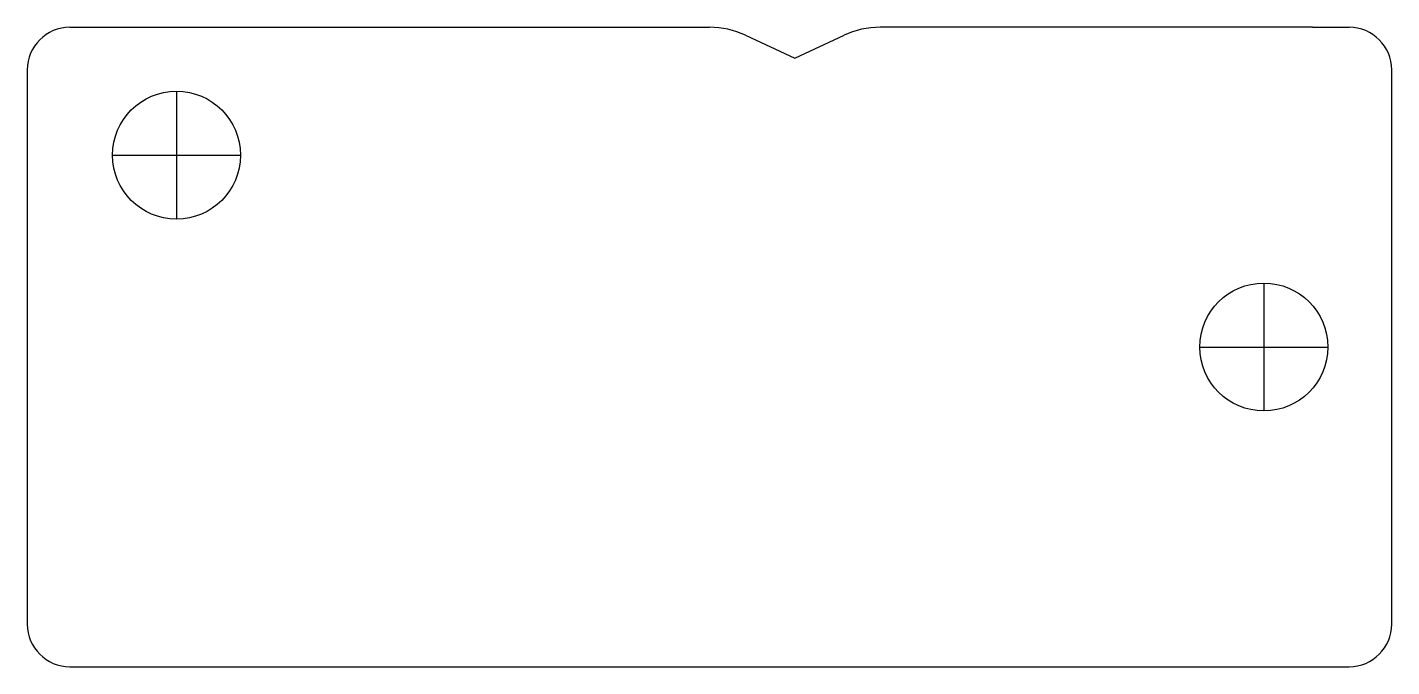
# Model space of a CAD drawing. Extents: x -18 to 14, y -15 to 0.
import ezdxf

# ---------------------------------------------------------------- set-up
doc = ezdxf.new("R2010")
doc.units = 0
doc.layers.add('Sketch', color=7, linetype='CONTINUOUS')

msp = doc.modelspace()

# ---------------------------------------------------------------- linework, layer by layer
at = {"layer": 'Sketch'}
for p, q in [((-17, 0), (-12.1421, 0)), ((-12.1421, 0), (-2, 0)), ((12.1421, 0), (2, 0)), ((12.1421, 0), (13, 0)), ((-1.15476, -0.187384), (0, -0.725859)), ((0, -0.725859), (1.15476, -0.187384)), ((-18, -1), (-18, -14)), ((14, -14), (14, -1)), ((-14.5, -1.5), (-14.5, -4.5)), ((-16, -3), (-13, -3)), ((11, -6), (11, -9)), ((9.5, -7.5), (12.5, -7.5)), ((-17, -15), (13, -15))]:
    msp.add_line(p, q, dxfattribs=at)
for centre in [(-14.5, -3), (11, -7.5)]:
    msp.add_circle(centre, 1.5, dxfattribs=at)
for centre, radius, start, end in [((-17, -1), 1, 90, 180), ((-2, -2), 2, 65, 90), ((2, -2), 2, 90, 115), ((13, -1), 1, 0, 90), ((-17, -14), 1, 180, -90), ((13, -14), 1, -90, 0)]:
    msp.add_arc(centre, radius, start, end, dxfattribs=at)

doc.saveas('drawing.dxf')
